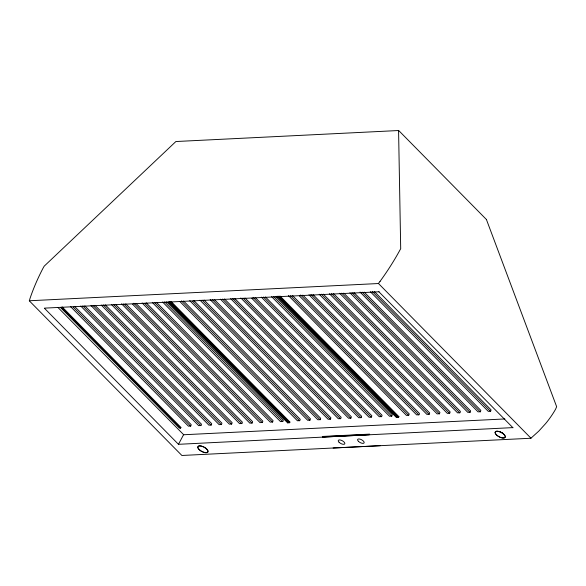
<?xml version="1.0" encoding="UTF-8"?>
<svg xmlns="http://www.w3.org/2000/svg" width="586" height="586" viewBox="0 0 586 586"><rect width="100%" height="100%" fill="white"/><g stroke="black" fill="none" stroke-linecap="round" stroke-linejoin="round"><path stroke-width="0.88" d="M486.439 219.567L556.641 406.691L555.594 409.189A119.632 107.194 13.4 0 1 545.676 423.524L538.768 431.135L530.887 438.247L181.88 455.476L29.359 300.882L29.945 298.684A179.47 94.676 -44.6 0 1 42.895 268.461L44.184 266.176L175.895 141.526L398.575 130.524L400.699 248.713L399.505 250.859A179.477 94.676 -44.6 0 1 380.021 281.397M62.065 306.844L180.869 427.355L180.671 428.066L179.47 428.146L60.658 307.635M74.583 306.383L191.226 424.703L190.816 426.007L188.443 426.161L70.518 306.544M84.816 305.877L201.459 424.198L201.049 425.502L198.676 425.663L80.751 306.038M95.042 305.372L211.693 423.693L211.275 424.997L208.909 425.158L90.984 305.533M105.275 304.867L221.918 423.187L221.508 424.491L219.142 424.652L101.217 305.028M115.508 304.361L232.151 422.682L231.741 423.986L229.368 424.147L111.443 304.522M125.741 303.856L242.384 422.176L241.974 423.48L239.601 423.641L121.588 303.819M135.967 303.358L252.617 421.671L252.2 422.975L249.834 423.136L132.546 304.163M146.2 302.852L262.843 421.166L262.433 422.469L260.067 422.631L142.142 303.006M156.433 302.347L273.076 420.66L272.666 421.964L270.293 422.125L152.367 302.508M166.666 301.841L283.309 420.162L282.899 421.459L280.526 421.62L162.6 302.002M171.061 301.468L289.872 421.979L289.667 422.682L288.466 422.77L168.907 301.607M183.586 301.006L300.23 419.327L299.82 420.623L297.446 420.785L180.158 301.812M193.812 300.501L310.455 418.822L310.045 420.118L307.679 420.279L189.754 300.662M204.045 299.995L320.689 418.316L320.278 419.613L317.905 419.774L199.98 300.157M214.278 299.49L330.922 417.811L330.511 419.107L328.138 419.268L210.213 299.651M224.511 298.985L341.155 417.305L340.744 418.602L338.371 418.763L220.446 299.146M234.737 298.479L351.38 416.8L350.97 418.096L348.604 418.258L230.679 298.64M244.97 297.974L361.613 416.294L361.203 417.591L358.83 417.752L240.817 297.937M255.203 297.468L371.846 415.789L371.436 417.086L369.063 417.247L251.782 298.281M265.436 296.963L382.079 415.284L381.669 416.58L379.296 416.741L261.371 297.124M275.662 296.457L392.305 414.778L391.895 416.082L389.529 416.236L271.604 296.619M280.064 296.084L398.868 416.595L398.67 417.305L397.469 417.386L278.02 296.223M292.582 295.622L409.226 413.943L408.816 415.247L406.45 415.401L288.437 295.586M302.815 295.117L419.459 413.438L419.049 414.742L416.675 414.895L299.395 295.93M313.049 294.612L429.692 412.932L429.282 414.236L426.908 414.397L308.983 294.773M323.274 294.106L439.925 412.427L439.507 413.731L437.141 413.892L319.216 294.267M333.507 293.601L450.151 411.921L449.74 413.225L447.374 413.386L329.449 293.762M343.74 293.095L460.384 411.416L459.973 412.72L457.6 412.881L339.675 293.256M353.973 292.59L470.617 410.911L470.206 412.214L467.833 412.376L349.908 292.751M364.199 292.092L480.85 410.405L480.432 411.709L478.066 411.87L360.053 292.048M374.432 291.586L491.075 409.9L490.665 411.204L488.299 411.365L370.374 291.74M512.809 427.619L178.474 444.313L183.733 434.394M396.781 416.976L396.356 417.444L276.907 296.282M397.791 416.924L396.488 417.51M397.894 416.917L397.601 417.452M29.3 300.765L378.366 283.536L380.036 281.405M58.036 307.562L183.594 434.636M168.548 302.31L287.55 422.784M44.675 308.119L379.091 291.784M322.403 436.79L369.729 434.453M380.336 445.697L333.119 448.026M44.433 308.251L178.474 444.313M180.107 427.516L180.92 427.487M289.11 422.14L289.924 422.103M398.114 416.756L398.927 416.719M504.868 418.953L183.521 434.761M322.871 436.438L369.62 434.131M322.512 437.112L369.261 434.805M287.484 422.887L288.356 422.777M378.849 291.74L512.992 427.802M490.489 411.372L372.264 291.447M480.256 411.877L362.192 292.15M470.023 412.383L351.966 292.656M459.79 412.888L341.733 293.154M449.565 413.394L331.5 293.659M439.332 413.899L321.267 294.165M429.099 414.405L310.873 294.48M418.865 414.91L300.64 294.985M408.64 415.408L290.575 295.681M398.561 417.408L279.024 296.172M397.447 417.459L277.911 296.23M391.719 416.25L273.655 296.516M381.486 416.749L263.422 297.021M371.253 417.254L253.027 297.329M361.027 417.759L242.963 298.032M350.794 418.265L232.73 298.538M340.561 418.77L222.497 299.043M330.328 419.276L212.271 299.549M320.103 419.781L202.038 300.054M309.869 420.287L192.45 301.211M299.636 420.792L181.411 300.867M289.557 422.784L170.028 301.556M282.716 421.627L164.659 301.9M272.483 422.132L154.426 302.405M262.257 422.638L144.837 303.555M252.024 423.143L133.798 303.218M241.791 423.649L123.734 303.922M231.558 424.154L113.501 304.42M221.332 424.66L103.268 304.925M211.099 425.165L93.035 305.431M200.866 425.67L82.809 305.936M190.633 426.176L73.213 307.093M180.561 428.168L61.669 307.584M530.975 438.203L378.497 283.529M398.802 130.627L486.373 219.457M499.587 431.56A5.633 2.432 28.1 0 1 500.591 431.955M501.579 432.446A5.633 2.432 28.1 0 1 502.51 433.017M339.067 442.247A3.655 1.575 28.1 0 0 344.685 443.976A3.655 1.575 28.1 0 0 340.913 440.145A3.655 1.575 28.1 0 0 339.067 442.247M358.39 441.287A3.655 1.575 28.1 0 0 364.009 443.016A3.655 1.575 28.1 0 0 360.236 439.192A3.655 1.575 28.1 0 0 358.39 441.287M199.299 449.667A5.677 2.454 28.1 0 0 207.898 451.996A5.677 2.454 28.1 0 0 201.613 446.085A5.677 2.454 28.1 0 0 199.299 449.667M199.284 449.74A5.633 2.432 28.1 0 0 207.825 452.055A5.633 2.432 28.1 0 0 201.577 446.188A5.633 2.432 28.1 0 0 199.284 449.74M496.576 434.988A5.677 2.454 28.1 0 0 505.169 437.324A5.677 2.454 28.1 0 0 498.884 431.413A5.677 2.454 28.1 0 0 496.576 434.988M496.562 435.061A5.633 2.432 28.1 0 0 505.095 437.383A5.633 2.432 28.1 0 0 498.854 431.508A5.633 2.432 28.1 0 0 496.562 435.061"/></g></svg>
